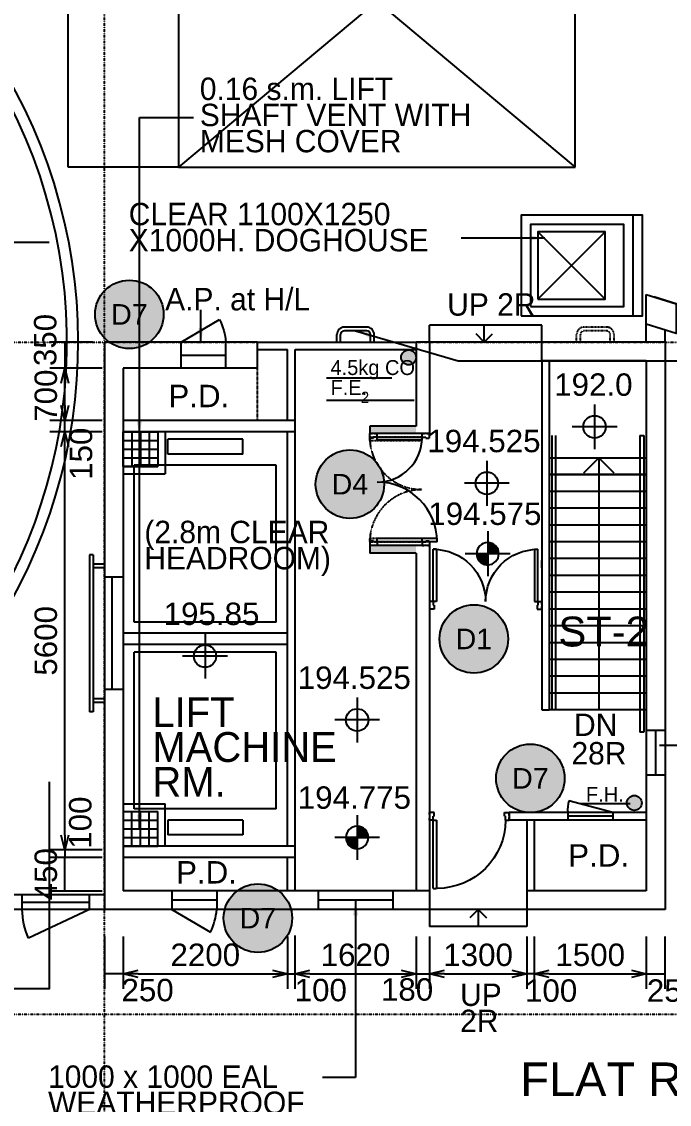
# Model space of a CAD drawing. Header units: millimetres. Extents: x 464 to 50148, y 310 to 56051.
# Drawn here: x 28153 to 36817, y 12713 to 27210 of the extents above; entities that cross this region are included whole.
import ezdxf
from ezdxf.enums import TextEntityAlignment as Align

# ---------------------------------------------------------------- set-up
doc = ezdxf.new("R2010")
doc.units = ezdxf.units.MM
for name, pattern in [('CENTER', [50.8, 31.75, -6.35, 6.35, -6.35]), ('DASHDOT', [1, 0.5, -0.25, 0, -0.25]), ('HIDDEN', [9.525, 6.35, -3.175])]:
    doc.linetypes.add(name, pattern=pattern)
doc.layers.get('0').update_dxf_attribs({"color": 8})
doc.layers.get('Defpoints').update_dxf_attribs({"color": 8})
for name, color, linetype in [('A-032-PLAN LEVELS', 8, 'Continuous'), ('BW-AC-DOGHOUSE', 8, 'Continuous'), ('BW-AC-SO', 8, 'Continuous'), ('COL-10 Rev j', 8, 'Continuous'), ('COL-160 Rev j', 8, 'HIDDEN'), ('DLN020__', 8, 'DASHDOT'), ('DLN030', 8, 'Continuous'), ('DLN032__', 8, 'Continuous'), ('DLN040__', 8, 'Continuous'), ('DLN041__', 8, 'Continuous'), ('DLN052__', 8, 'Continuous'), ('DLN210__', 8, 'Continuous'), ('DLN220__', 8, 'Continuous'), ('DLN240__', 8, 'Continuous'), ('DLN246__', 8, 'Continuous'), ('DLN280__', 8, 'Continuous'), ('DLN314__', 8, 'Continuous'), ('DLN325-1', 8, 'Continuous'), ('DLN325__', 8, 'Continuous'), ('DLN327__', 8, 'CENTER'), ('DLN581__', 8, 'Continuous'), ('DLN661__', 8, 'Continuous'), ('FITDOOR', 8, 'Continuous'), ('FS-10', 8, 'Continuous'), ('LEVEL', 8, 'Continuous'), ('MARK', 8, 'Continuous')]:
    doc.layers.add(name, color=color, linetype=linetype)
doc.layers.add('COL-105 Rev j', color=8, linetype='Continuous', lineweight=35)
doc.styles.add('ROMANS', font='swissl.ttf')
doc.styles.add('SWIS721LT450', font='swissl.ttf')
doc.styles.add('SWIS721LT750', font='swissl.ttf')
doc.dimstyles.new('INTDIM', dxfattribs={"dimscale": 200, "dimtxt": 2.25, "dimasz": 1.5, "dimexe": 1, "dimexo": 0, "dimgap": 1, "dimtad": 1, "dimdec": 0, "dimrnd": 1, "dimzin": 1, "dimdsep": 46, "dimtxsty": 'SWIS721LT450', "dimcen": 1, "dimclrd": 256, "dimclre": 256, "dimclrt": 256, "dimaunit": 1, "dimadec": 3, "dimazin": 0, "dimtfac": 1, "dimtdec": 0, "dimtix": 1, "dimtmove": 2, "dimatfit": 0, "dimfxl": 1, "dimtolj": 1, "dimtzin": 0, "dimarcsym": 0})

# ---------------------------------------------------------------- blocks, each defined once
blk = doc.blocks.new('DIMARR')
for p, q in [((-1, 0.25), (0, 0)), ((-1, 0), (0, 0)), ((0, 0), (-1, -0.25))]:
    blk.add_line(p, q)
blk = doc.blocks.new('DRNO')
at = {"layer": 'MARK'}
blk.add_circle((0, 0), 1, dxfattribs=at)
at = {"layer": 'MARK', "style": 'ROMANS'}
blk.add_attdef('DRNO', text='', height=0.6, dxfattribs=at).set_placement((0, 0), align=Align.MIDDLE)
blk = doc.blocks.new('*D110')
at = {"layer": 'Defpoints', "color": 0, "transparency": 16777216}
for p in [(28731, 16019), (29431, 16019), (29431, 15569)]:
    blk.add_point(p, dxfattribs=at)
at = {"layer": 'DLN030', "lineweight": -2, "transparency": 16777216}
for p, q in [((29231, 16019), (28531, 16019)), ((28731, 15569), (28731, 16019)), ((29231, 15569), (28531, 15569))]:
    blk.add_line(p, q, dxfattribs=at)
at = {"layer": 'DLN030', "transparency": 16777216, "insert": (28477, 15794), "char_height": 300, "attachment_point": 5, "rotation": 90, "style": 'SWIS721LT450'}
blk.add_mtext('\\A1;450', dxfattribs=at)
blk = doc.blocks.new('*D111')
at = {"layer": 'Defpoints', "color": 0, "transparency": 16777216}
for p in [(28731, 21719), (29431, 21719), (29431, 16119)]:
    blk.add_point(p, dxfattribs=at)
at = {"layer": 'DLN030', "lineweight": -2, "transparency": 16777216}
for p, q in [((29231, 21719), (28531, 21719)), ((28731, 16319), (28731, 21519)), ((29231, 16119), (28531, 16119))]:
    blk.add_line(p, q, dxfattribs=at)
at = {"layer": 'DLN030', "lineweight": -2, "transparency": 16777216, "xscale": 200, "yscale": 200, "zscale": 200}
for p, rotation in [((28731, 21719), 90), ((28731, 16119), 270)]:
    blk.add_blockref('DIMARR', p, dxfattribs=dict(at, rotation=rotation))
at = {"layer": 'DLN030', "transparency": 16777216, "insert": (28477, 18919), "char_height": 300, "attachment_point": 5, "rotation": 90, "style": 'SWIS721LT450'}
blk.add_mtext('\\A1;5600', dxfattribs=at)
blk = doc.blocks.new('*D112')
at = {"layer": 'Defpoints', "color": 0, "transparency": 16777216}
for p in [(28731, 21869), (29431, 21869), (29431, 21719)]:
    blk.add_point(p, dxfattribs=at)
at = {"layer": 'DLN030', "lineweight": -2, "transparency": 16777216}
for p, q in [((29231, 21869), (28531, 21869)), ((28731, 21719), (28731, 21869)), ((29231, 21719), (28531, 21719))]:
    blk.add_line(p, q, dxfattribs=at)
at = {"layer": 'DLN030', "transparency": 16777216, "insert": (28948, 21424), "char_height": 300, "attachment_point": 5, "rotation": 90, "style": 'SWIS721LT450'}
blk.add_mtext('\\A1;150', dxfattribs=at)
blk = doc.blocks.new('*D113')
at = {"layer": 'Defpoints', "color": 0, "transparency": 16777216}
for p in [(28731, 22569), (29431, 22569), (29431, 21869)]:
    blk.add_point(p, dxfattribs=at)
at = {"layer": 'DLN030', "lineweight": -2, "transparency": 16777216}
for p, q in [((29231, 22569), (28531, 22569)), ((28731, 22069), (28731, 22369)), ((29231, 21869), (28531, 21869))]:
    blk.add_line(p, q, dxfattribs=at)
at = {"layer": 'DLN030', "lineweight": -2, "transparency": 16777216, "xscale": 200, "yscale": 200, "zscale": 200}
for p, rotation in [((28731, 22569), 90), ((28731, 21869), 270)]:
    blk.add_blockref('DIMARR', p, dxfattribs=dict(at, rotation=rotation))
at = {"layer": 'DLN030', "transparency": 16777216, "insert": (28477, 22202), "char_height": 300, "attachment_point": 5, "rotation": 90, "style": 'SWIS721LT450'}
blk.add_mtext('\\A1;700', dxfattribs=at)
blk = doc.blocks.new('*D116')
at = {"layer": 'Defpoints', "color": 0, "transparency": 16777216}
for p in [(29509, 15159), (31709, 15159), (31709, 14459)]:
    blk.add_point(p, dxfattribs=at)
at = {"layer": 'DLN030', "lineweight": -2, "transparency": 16777216}
for p, q in [((29509, 14959), (29509, 14259)), ((31709, 14959), (31709, 14259)), ((29709, 14459), (31509, 14459))]:
    blk.add_line(p, q, dxfattribs=at)
at = {"layer": 'DLN030', "lineweight": -2, "transparency": 16777216, "xscale": 200, "yscale": 200, "zscale": 200, "rotation": 180}
blk.add_blockref('DIMARR', (29509, 14459), dxfattribs=at)
at = {"layer": 'DLN030', "lineweight": -2, "transparency": 16777216, "xscale": 200, "yscale": 200, "zscale": 200}
blk.add_blockref('DIMARR', (31709, 14459), dxfattribs=at)
at = {"layer": 'DLN030', "transparency": 16777216, "insert": (30609, 14713), "char_height": 300, "attachment_point": 5, "style": 'SWIS721LT450'}
blk.add_mtext('\\A1;2200', dxfattribs=at)
blk = doc.blocks.new('*D117')
at = {"layer": 'Defpoints', "color": 0, "transparency": 16777216}
for p in [(31709, 15159), (31809, 15173), (31809, 14459)]:
    blk.add_point(p, dxfattribs=at)
at = {"layer": 'DLN030', "lineweight": -2, "transparency": 16777216}
for p, q in [((31709, 14959), (31709, 14259)), ((31809, 14973), (31809, 14259)), ((31709, 14459), (31809, 14459))]:
    blk.add_line(p, q, dxfattribs=at)
at = {"layer": 'DLN030', "transparency": 16777216, "insert": (32154, 14241), "char_height": 300, "attachment_point": 5, "style": 'SWIS721LT450'}
blk.add_mtext('\\A1;100', dxfattribs=at)
blk = doc.blocks.new('*D118')
at = {"layer": 'Defpoints', "color": 0, "transparency": 16777216}
for p in [(31809, 15159), (33429, 15159), (33429, 14459)]:
    blk.add_point(p, dxfattribs=at)
at = {"layer": 'DLN030', "lineweight": -2, "transparency": 16777216}
for p, q in [((31809, 14959), (31809, 14259)), ((33429, 14959), (33429, 14259)), ((32009, 14459), (33229, 14459))]:
    blk.add_line(p, q, dxfattribs=at)
at = {"layer": 'DLN030', "lineweight": -2, "transparency": 16777216, "xscale": 200, "yscale": 200, "zscale": 200, "rotation": 180}
blk.add_blockref('DIMARR', (31809, 14459), dxfattribs=at)
at = {"layer": 'DLN030', "lineweight": -2, "transparency": 16777216, "xscale": 200, "yscale": 200, "zscale": 200}
blk.add_blockref('DIMARR', (33429, 14459), dxfattribs=at)
at = {"layer": 'DLN030', "transparency": 16777216, "insert": (32619, 14713), "char_height": 300, "attachment_point": 5, "style": 'SWIS721LT450'}
blk.add_mtext('\\A1;1620', dxfattribs=at)
blk = doc.blocks.new('*D119')
at = {"layer": 'Defpoints', "color": 0, "transparency": 16777216}
for p in [(33429, 15159), (33609, 15159), (33609, 14459)]:
    blk.add_point(p, dxfattribs=at)
at = {"layer": 'DLN030', "lineweight": -2, "transparency": 16777216}
for p, q in [((33429, 14959), (33429, 14259)), ((33609, 14959), (33609, 14259)), ((33429, 14459), (33609, 14459))]:
    blk.add_line(p, q, dxfattribs=at)
at = {"layer": 'DLN030', "transparency": 16777216, "insert": (33309, 14249), "char_height": 300, "attachment_point": 5, "style": 'SWIS721LT450'}
blk.add_mtext('\\A1;180', dxfattribs=at)
blk = doc.blocks.new('*D120')
at = {"layer": 'Defpoints', "color": 0, "transparency": 16777216}
for p in [(35009, 15159), (36509, 15159), (36509, 14459)]:
    blk.add_point(p, dxfattribs=at)
at = {"layer": 'DLN030', "lineweight": -2, "transparency": 16777216}
for p, q in [((35009, 14959), (35009, 14259)), ((36509, 14959), (36509, 14259)), ((35209, 14459), (36309, 14459))]:
    blk.add_line(p, q, dxfattribs=at)
at = {"layer": 'DLN030', "lineweight": -2, "transparency": 16777216, "xscale": 200, "yscale": 200, "zscale": 200, "rotation": 180}
blk.add_blockref('DIMARR', (35009, 14459), dxfattribs=at)
at = {"layer": 'DLN030', "lineweight": -2, "transparency": 16777216, "xscale": 200, "yscale": 200, "zscale": 200}
blk.add_blockref('DIMARR', (36509, 14459), dxfattribs=at)
at = {"layer": 'DLN030', "transparency": 16777216, "insert": (35759, 14713), "char_height": 300, "attachment_point": 5, "style": 'SWIS721LT450'}
blk.add_mtext('\\A1;1500', dxfattribs=at)
blk = doc.blocks.new('*D121')
at = {"layer": 'Defpoints', "color": 0, "transparency": 16777216}
for p in [(36509, 15159), (36759, 15159), (36759, 14459)]:
    blk.add_point(p, dxfattribs=at)
at = {"layer": 'DLN030', "lineweight": -2, "transparency": 16777216}
for p, q in [((36509, 14959), (36509, 14259)), ((36759, 14959), (36759, 14259)), ((36509, 14459), (36759, 14459))]:
    blk.add_line(p, q, dxfattribs=at)
at = {"layer": 'DLN030', "transparency": 16777216, "insert": (36866, 14234), "char_height": 300, "attachment_point": 5, "style": 'SWIS721LT450'}
blk.add_mtext('\\A1;250', dxfattribs=at)
blk = doc.blocks.new('*D122')
at = {"layer": 'Defpoints', "color": 0, "transparency": 16777216}
for p in [(29259, 15159), (29509, 15159), (29259, 14459)]:
    blk.add_point(p, dxfattribs=at)
at = {"layer": 'DLN030', "lineweight": -2, "transparency": 16777216}
for p, q in [((29259, 14959), (29259, 14259)), ((29509, 14959), (29509, 14259)), ((29509, 14459), (29259, 14459))]:
    blk.add_line(p, q, dxfattribs=at)
at = {"layer": 'DLN030', "transparency": 16777216, "insert": (29837, 14241), "char_height": 300, "attachment_point": 5, "style": 'SWIS721LT450'}
blk.add_mtext('\\A1;250', dxfattribs=at)
blk = doc.blocks.new('*D123')
at = {"layer": 'Defpoints', "color": 0, "transparency": 16777216}
for p in [(29431, 16119), (28731, 16019), (29431, 16019)]:
    blk.add_point(p, dxfattribs=at)
at = {"layer": 'DLN030', "lineweight": -2, "transparency": 16777216}
for p, q in [((29231, 16119), (28531, 16119)), ((28731, 16119), (28731, 16019)), ((29231, 16019), (28531, 16019))]:
    blk.add_line(p, q, dxfattribs=at)
at = {"layer": 'DLN030', "transparency": 16777216, "insert": (28938, 16485), "char_height": 300, "attachment_point": 5, "rotation": 90, "style": 'SWIS721LT450'}
blk.add_mtext('\\A1;100', dxfattribs=at)
blk = doc.blocks.new('*D150')
at = {"layer": 'Defpoints', "color": 0, "transparency": 16777216}
for p in [(29304, 22919), (28731, 22569), (29304, 22569)]:
    blk.add_point(p, dxfattribs=at)
at = {"layer": 'DLN030', "lineweight": -2, "transparency": 16777216}
for p, q in [((29104, 22919), (28531, 22919)), ((28731, 22919), (28731, 22569)), ((29104, 22569), (28531, 22569))]:
    blk.add_line(p, q, dxfattribs=at)
at = {"layer": 'DLN030', "transparency": 16777216, "insert": (28469, 22947), "char_height": 300, "attachment_point": 5, "rotation": 90, "style": 'SWIS721LT450'}
blk.add_mtext('\\A1;350', dxfattribs=at)
blk = doc.blocks.new('ELEX')
at = {"layer": 'DLN032__'}
for p, q in [((0, 0.5), (0, -0.5)), ((0.5, 0), (-0.5, 0))]:
    blk.add_line(p, q, dxfattribs=at)
blk.add_circle((0, 0), 0.25, dxfattribs=at)
at = {"layer": 'DLN032__', "style": 'ROMANS'}
blk.add_attdef('ELEX', (0.257, 0.354), '', height=0.5, dxfattribs=at)
blk = doc.blocks.new('*X21')
for p, q in [((45956, 42700), (46156, 42700)), ((45956, 42694), (46156, 42694)), ((45957, 42688), (46156, 42688)), ((45957, 42681), (46156, 42681)), ((45958, 42675), (46156, 42675)), ((45959, 42669), (46156, 42669)), ((45960, 42662), (46156, 42662)), ((45962, 42656), (46156, 42656)), ((45964, 42650), (46156, 42650)), ((45965, 42644), (46156, 42644)), ((45968, 42638), (46156, 42638)), ((45970, 42631), (46156, 42631)), ((45973, 42625), (46156, 42625)), ((45975, 42619), (46156, 42619)), ((45978, 42612), (46156, 42612)), ((45982, 42606), (46156, 42606)), ((45986, 42600), (46156, 42600)), ((45990, 42594), (46156, 42594)), ((45994, 42588), (46156, 42588)), ((45999, 42581), (46156, 42581)), ((46004, 42575), (46156, 42575)), ((46009, 42569), (46156, 42569)), ((46015, 42562), (46156, 42562)), ((46022, 42556), (46156, 42556)), ((46029, 42550), (46156, 42550)), ((46037, 42544), (46156, 42544)), ((46047, 42538), (46156, 42538)), ((46057, 42531), (46156, 42531)), ((46069, 42525), (46156, 42525)), ((46083, 42519), (46156, 42519)), ((46102, 42512), (46156, 42512)), ((46133, 42506), (46156, 42506))]:
    blk.add_line(p, q)
blk = doc.blocks.new('*X20')
for p, q in [((46156, 42900), (46200, 42900)), ((46156, 42894), (46222, 42894)), ((46156, 42888), (46238, 42888)), ((46156, 42881), (46250, 42881)), ((46156, 42875), (46261, 42875)), ((46156, 42869), (46271, 42869)), ((46156, 42862), (46279, 42862)), ((46156, 42856), (46287, 42856)), ((46156, 42850), (46294, 42850)), ((46156, 42844), (46300, 42844)), ((46156, 42838), (46306, 42838)), ((46156, 42831), (46311, 42831)), ((46156, 42825), (46316, 42825)), ((46156, 42819), (46320, 42819)), ((46156, 42812), (46324, 42812)), ((46156, 42806), (46328, 42806)), ((46156, 42800), (46332, 42800)), ((46156, 42794), (46335, 42794)), ((46156, 42788), (46338, 42788)), ((46156, 42781), (46341, 42781)), ((46156, 42775), (46343, 42775)), ((46156, 42769), (46345, 42769)), ((46156, 42762), (46347, 42762)), ((46156, 42756), (46349, 42756)), ((46156, 42750), (46351, 42750)), ((46156, 42744), (46352, 42744)), ((46156, 42738), (46353, 42738)), ((46156, 42731), (46354, 42731)), ((46156, 42725), (46355, 42725)), ((46156, 42719), (46355, 42719)), ((46156, 42712), (46356, 42712)), ((46156, 42706), (46356, 42706))]:
    blk.add_line(p, q)
blk = doc.blocks.new('ELFIN')
at = {"layer": 'DLN032__'}
for p, q in [((0, 0.5), (0, 0)), ((0, 0), (-0.5, 0)), ((0, 0), (0, -0.5)), ((0.5, 0), (0, 0))]:
    blk.add_line(p, q, dxfattribs=at)
for start, end in [(90, 180), (0, 90), (180, 270), (270, 0)]:
    blk.add_arc((0, 0), 0.25, start, end, dxfattribs=at)
at = {"layer": 'DLN032__', "xscale": 0.001250000001164153, "yscale": 0.001250000001164153, "zscale": 0.001250000001164153}
for name in ['*X20', '*X21']:
    blk.add_blockref(name, (-57.695, -53.381), dxfattribs=at)
at = {"layer": 'DLN032__', "style": 'ROMANS'}
blk.add_attdef('ELFIN', (0.254, 0.347), '', height=0.5, dxfattribs=at)
blk = doc.blocks.new('DR1CL2')
at = {"layer": 'FITDOOR'}
for p, q in [((50, 0), (0, 0)), ((0, 0), (0, -25)), ((50, 0), (50, -50)), ((12, -25), (0, -25)), ((0, -75), (0, -100)), ((12, -75), (0, -75)), ((62.5, -100), (0, -100)), ((62.5, -50), (50, -50)), ((62.5, -50), (62.5, -100))]:
    blk.add_line(p, q, dxfattribs=at)
blk = doc.blocks.new('DR1CD')
at = {"layer": 'FITDOOR'}
for p, q in [((0, 1), (45, 1)), ((0, 1), (0, 0)), ((45, 0), (45, 1)), ((0, 0), (45, 0))]:
    blk.add_line(p, q, dxfattribs=at)
blk = doc.blocks.new('DR1AD')
at = {"layer": 'FITDOOR'}
for p, q in [((-45, 1), (0, 1)), ((-45, 1), (-45, 0)), ((0, 0), (0, 1)), ((-45, 0), (0, 0))]:
    blk.add_line(p, q, dxfattribs=at)
blk = doc.blocks.new('DR1CR2')
at = {"layer": 'FITDOOR'}
for p, q in [((-50, 0), (-50, -50)), ((-50, 0), (0, 0)), ((0, 0), (0, -25)), ((-62.5, -50), (-50, -50)), ((-62.5, -50), (-62.5, -100)), ((-62.5, -100), (0, -100)), ((-12, -25), (0, -25)), ((-12, -75), (0, -75)), ((0, -75), (0, -100))]:
    blk.add_line(p, q, dxfattribs=at)
blk = doc.blocks.new('DR2M')
at = {"layer": 'FITDOOR'}
for centre, start, end in [((0, 0), 0, 90), ((1, 0), 90, 180)]:
    blk.add_arc(centre, 0.5, start, end, dxfattribs=at)
blk = doc.blocks.new('DR1CM')
at = {"layer": 'FITDOOR'}
blk.add_arc((0, 0), 1, 0, 90, dxfattribs=at)
blk = doc.blocks.new('*D172')
at = {"layer": 'Defpoints', "color": 0, "transparency": 16777216}
for p in [(34909, 15159), (35009, 15159), (34909, 14459)]:
    blk.add_point(p, dxfattribs=at)
at = {"layer": 'DLN030', "lineweight": -2, "transparency": 16777216}
for p, q in [((34909, 14959), (34909, 14259)), ((35009, 14959), (35009, 14259)), ((35009, 14459), (34909, 14459))]:
    blk.add_line(p, q, dxfattribs=at)
at = {"layer": 'DLN030', "transparency": 16777216, "insert": (35236, 14234), "char_height": 300, "attachment_point": 5, "style": 'SWIS721LT450'}
blk.add_mtext('\\A1;100', dxfattribs=at)
blk = doc.blocks.new('*D173')
at = {"layer": 'Defpoints', "color": 0, "transparency": 16777216}
for p in [(33609, 15159), (34909, 15159), (34909, 14459)]:
    blk.add_point(p, dxfattribs=at)
at = {"layer": 'DLN030', "lineweight": -2, "transparency": 16777216}
for p, q in [((33609, 14959), (33609, 14259)), ((34909, 14959), (34909, 14259)), ((33809, 14459), (34709, 14459))]:
    blk.add_line(p, q, dxfattribs=at)
at = {"layer": 'DLN030', "lineweight": -2, "transparency": 16777216, "xscale": 200, "yscale": 200, "zscale": 200, "rotation": 180}
blk.add_blockref('DIMARR', (33609, 14459), dxfattribs=at)
at = {"layer": 'DLN030', "lineweight": -2, "transparency": 16777216, "xscale": 200, "yscale": 200, "zscale": 200}
blk.add_blockref('DIMARR', (34909, 14459), dxfattribs=at)
at = {"layer": 'DLN030', "transparency": 16777216, "insert": (34259, 14713), "char_height": 300, "attachment_point": 5, "style": 'SWIS721LT450'}
blk.add_mtext('\\A1;1300', dxfattribs=at)
blk = doc.blocks.new('A$C1C675FFA')
at = {"layer": 'BW-AC-DOGHOUSE'}
for points in [[(13075, 350), (14575, 350), (14575, 1700), (13075, 1700)], [(13075, 350), (14700, 350), (14700, 1700), (13075, 1700)], [(13200, 475), (14450, 475), (14450, 1575), (13200, 1575)]]:
    blk.add_lwpolyline(points, close=True, dxfattribs=at)
at = {"layer": 'BW-AC-SO', "ltscale": 0.5}
for p, q in [((13300, 575), (14200, 1475)), ((14200, 575), (13300, 1475))]:
    blk.add_line(p, q, dxfattribs=at)
blk.add_lwpolyline([(13300, 575), (14200, 575), (14200, 1475), (13300, 1475)], close=True, dxfattribs=at)

msp = doc.modelspace()

# ---------------------------------------------------------------- hatches: boundary and pattern name
at = {"layer": 'COL-105 Rev j'}
h = msp.add_hatch(color=256, dxfattribs=at)
h.dxf.hatch_style = 1
h.paths.add_polyline_path([(32809.5, 21794.5), (33429.5, 21794.5), (33429.5, 21694.5), (32809.5, 21694.5)])
h = msp.add_hatch(color=256, dxfattribs=at)
h.dxf.hatch_style = 1
h.paths.add_polyline_path([(32809.5, 20194.5), (33429.5, 20194.5), (33429.5, 20094.5), (32809.5, 20094.5)])
at = {"layer": 'FS-10'}
h = msp.add_hatch(color=256, dxfattribs=at)
edge = h.paths.add_edge_path()
edge.add_arc((29593.2, 23290), 458.3, 0, 360)
h = msp.add_hatch(color=256, dxfattribs=at)
edge = h.paths.add_edge_path()
edge.add_arc((33329.5, 22714.2), 100, 0, 360)
h = msp.add_hatch(color=256, dxfattribs=at)
edge = h.paths.add_edge_path()
edge.add_arc((32544, 21016.5), 458.3, 0, 360)
h = msp.add_hatch(color=256, dxfattribs=at)
edge = h.paths.add_edge_path()
edge.add_arc((34202.2, 18944.7), 458.3, 0, 360)
h = msp.add_hatch(color=256, dxfattribs=at)
edge = h.paths.add_edge_path()
edge.add_arc((34958.7, 17077.8), 458.3, 0, 360)
h = msp.add_hatch(color=256, dxfattribs=at)
edge = h.paths.add_edge_path()
edge.add_arc((36348.5, 16748.4), 100, 0, 360)
h = msp.add_hatch(color=256, dxfattribs=at)
edge = h.paths.add_edge_path()
edge.add_arc((31312.9, 15205.8), 458.3, 0, 360)

# ---------------------------------------------------------------- linework, layer by layer
at = {"layer": 'COL-10 Rev j'}
for p, q in [((28773, 25259.5), (28773, 31669.5)), ((30249.5, 25259.5), (28773, 25259.5))]:
    msp.add_line(p, q, dxfattribs=at)
at = {"layer": 'COL-160 Rev j', "ltscale": 0.01}
for p, q in [((35977.5, 23119.5), (35677.5, 23119.5)), ((35977.5, 23069.5), (35677.5, 23069.5)), ((35577.5, 22919.5), (35577.5, 23019.5)), ((35627.5, 22919.5), (35627.5, 23019.5)), ((36027.5, 22919.5), (36027.5, 23019.5)), ((36077.5, 22919.5), (36077.5, 23019.5)), ((33509.5, 21644.5), (32809.5, 21644.5)), ((33509.5, 21599.5), (33509.5, 21644.5)), ((32809.5, 21599.5), (33509.5, 21599.5)), ((32809.5, 20244.5), (32809.5, 20289.5)), ((33509.5, 20289.5), (32809.5, 20289.5)), ((32809.5, 20244.5), (33509.5, 20244.5)), ((33509.5, 20244.5), (33509.5, 20289.5))]:
    msp.add_line(p, q, dxfattribs=at)
at = {"layer": 'COL-160 Rev j'}
for p, q in [((33509.5, 21644.5), (33509.5, 21694.5)), ((33509.5, 21644.5), (33559.5, 21644.5)), ((33534.5, 21682.5), (33534.5, 21694.5)), ((33559.5, 21632), (33559.5, 21644.5)), ((33559.5, 21632), (33609.5, 21632)), ((33584.5, 21682.5), (33584.5, 21694.5)), ((33609.5, 21632), (33609.5, 21694.5)), ((33509.5, 20244.5), (33509.5, 20194.5)), ((33509.5, 20244.5), (33559.5, 20244.5)), ((33534.5, 20206.5), (33534.5, 20194.5)), ((33559.5, 20257), (33559.5, 20244.5)), ((33559.5, 20257), (33609.5, 20257)), ((33584.5, 20206.5), (33584.5, 20194.5)), ((33609.5, 20257), (33609.5, 20194.5))]:
    msp.add_line(p, q, dxfattribs=at)
at = {"layer": 'COL-160 Rev j', "ltscale": 0.01}
for centre, radius, start, end in [((35677.5, 23019.5), 100, 90, 180), ((35677.5, 23019.5), 50, 90, 180), ((35977.5, 23019.5), 100, 0, 90), ((35977.5, 23019.5), 50, 0, 90), ((33509.5, 21644.5), 700, 180, 270), ((33509.5, 20244.5), 700, 90, 180)]:
    msp.add_arc(centre, radius, start, end, dxfattribs=at)
at = {"layer": 'DLN020__'}
for p, q in [((29259.5, 6669.5), (29259.5, 51919.5)), ((1759.5, 22919.5), (45509.5, 22919.5)), ((1759.5, 13919.5), (45509.5, 13919.5))]:
    msp.add_line(p, q, dxfattribs=at)
at = {"layer": 'DLN052__', "ltscale": 0.01}
msp.add_lwpolyline([(25579.6, 22919.5), (27807.5, 22919.5), (27807.5, 24259.3), (28522.5, 24259.3)], dxfattribs=at)
at = {"layer": 'DLN052__', "ltscale": 0.05}
msp.add_lwpolyline([(28522.5, 17030.9), (28522.5, 14258), (25441.7, 14258), (25441.7, 3724.1)], dxfattribs=at)
at = {"layer": 'DLN210__', "ltscale": 0.03}
for p, q in [((30284.5, 22919.5), (30801.3, 23220.7)), ((28159.5, 15319.5), (28159.5, 15519.5)), ((29059.5, 15319.5), (29059.5, 15519.5)), ((28159.5, 15419.5), (29059.5, 15419.5)), ((29059.5, 15319.5), (28243.8, 14939.1)), ((30163.5, 15319.5), (30680.3, 15018.3))]:
    msp.add_line(p, q, dxfattribs=at)
at = {"layer": 'DLN210__'}
for p, q in [((35109.5, 22669.5), (35109.5, 22919.5)), ((29259.5, 15519.5), (25710.5, 15519.5)), ((29259.5, 15319.5), (25953.6, 15319.5))]:
    msp.add_line(p, q, dxfattribs=at)
at = {"layer": 'DLN210__', "ltscale": 0.03}
for points in [[(30801.3, 23220.7, -0.0801575), (30884.5, 22919.5)], [(28243.8, 14939.1, -0.1003102), (28159.5, 15319.5, -20.4727372)], [(30680.3, 15018.3, 0.0801575), (30763.5, 15319.5)]]:
    msp.add_lwpolyline(points, format="xyb", dxfattribs=at)
at = {"layer": 'DLN220__', "ltscale": 0.05}
msp.add_line((44509.5, 21048.5), (36609.5, 23525), dxfattribs=at)
at = {"layer": 'DLN220__'}
for p, q in [((35109.5, 23144.5), (33609.5, 23144.5)), ((33609.5, 22919.5), (33609.5, 23144.5)), ((34342, 22919.5), (34342, 23144.5)), ((35109.5, 22919.5), (35109.5, 23144.5)), ((36509.5, 22919.5), (36509.5, 23157.7)), ((36759.5, 22919.5), (36759.5, 23079.3)), ((31309.5, 22919.5), (33429.5, 22919.5)), ((33429.5, 22919.5), (33429.5, 21794.5)), ((33609.5, 22919.5), (33429.5, 22919.5)), ((33609.5, 22919.5), (33609.5, 21694.5)), ((35109.5, 22919.5), (33609.5, 22919.5)), ((31309.5, 22819.5), (31709.5, 22819.5)), ((31709.5, 21869.5), (31709.5, 22819.5)), ((31809.5, 21719.5), (31809.5, 22819.5)), ((31809.5, 22819.5), (33429.5, 22819.5)), ((35109.5, 22669.5), (35109.5, 21794.5)), ((35209.5, 22669.5), (35209.5, 17994.5)), ((31809.5, 21869.5), (29509.5, 21869.5)), ((33429.5, 21794.5), (32809.5, 21794.5)), ((32809.5, 21794.5), (32809.5, 21694.5)), ((35109.5, 21794.5), (35109.5, 17994.5)), ((31809.5, 21719.5), (29509.5, 21719.5)), ((29509.5, 21603.2), (29974.5, 21603.2)), ((29625.7, 21719.5), (29625.7, 21254.5)), ((29742, 21719.5), (29742, 21254.5)), ((29858.2, 21719.5), (29858.2, 21254.5)), ((33609.5, 21694.5), (32809.5, 21694.5)), ((33609.5, 21694.5), (33429.5, 21694.5)), ((29509.5, 21487), (29974.5, 21487)), ((29509.5, 21370.7), (29974.5, 21370.7)), ((33429.5, 20194.5), (32809.5, 20194.5)), ((32809.5, 20194.5), (32809.5, 20094.5)), ((33609.5, 20194.5), (33429.5, 20194.5)), ((33609.5, 20194.5), (33609.5, 15569.5)), ((33429.5, 20094.5), (32809.5, 20094.5)), ((33429.5, 20094.5), (33429.5, 15569.5)), ((35109.5, 19894.5), (35109.5, 19994.5)), ((35109.5, 17994.5), (35209.5, 17994.5)), ((29625.7, 16169.5), (29625.7, 16634.5)), ((29742, 16169.5), (29742, 16634.5)), ((29858.2, 16169.5), (29858.2, 16634.5)), ((36509.5, 16619.5), (34674.5, 16619.5)), ((34674.5, 16619.5), (34674.5, 16519.5)), ((29509.5, 16518.2), (29974.5, 16518.2)), ((29509.5, 16402), (29974.5, 16402)), ((36509.5, 16519.5), (34674.5, 16519.5)), ((34909.5, 16519.5), (34909.5, 15569.5)), ((35009.5, 16519.5), (35009.5, 15569.5)), ((29509.5, 16285.7), (29974.5, 16285.7)), ((31809.5, 16169.5), (29509.5, 16169.5)), ((31809.5, 15569.5), (31809.5, 16169.5)), ((31809.5, 16019.5), (29509.5, 16019.5)), ((31709.5, 15569.5), (31709.5, 16019.5)), ((34909.5, 15319.5), (33609.5, 15319.5)), ((33609.5, 15319.5), (33609.5, 15094.5)), ((34259.5, 15319.5), (34259.5, 15094.5)), ((34909.5, 15319.5), (34909.5, 15094.5)), ((34909.5, 15094.5), (33609.5, 15094.5))]:
    msp.add_line(p, q, dxfattribs=at)
at = {"layer": 'DLN220__', "ltscale": 0.03}
for p, q in [((29974.5, 21719.5), (29974.5, 21254.5)), ((30074.5, 21719.5), (30074.5, 21154.5)), ((31709.5, 16169.5), (31709.5, 21719.5)), ((31809.5, 16169.5), (31809.5, 21719.5)), ((29509.5, 21254.5), (29974.5, 21254.5)), ((29509.5, 21154.5), (30074.5, 21154.5)), ((31709.5, 19019.5), (29509.5, 19019.5)), ((31709.5, 18869.5), (29509.5, 18869.5)), ((29509.5, 16734.5), (30074.5, 16734.5)), ((30074.5, 16169.5), (30074.5, 16734.5)), ((29509.5, 16634.5), (29974.5, 16634.5)), ((29974.5, 16169.5), (29974.5, 16634.5))]:
    msp.add_line(p, q, dxfattribs=at)
at = {"layer": 'DLN220__'}
msp.add_lwpolyline([(29974.5, 21254.5), (29509.5, 21254.5), (29509.5, 21719.5), (29974.5, 21719.5)], close=True, dxfattribs=at)
msp.add_lwpolyline([(29509.5, 16169.5), (29974.5, 16169.5)], dxfattribs=at)
at = {"layer": 'DLN240__'}
for p, q in [((34342, 22919.5), (34231.7, 23029.7)), ((34342, 22919.5), (34452.2, 23029.7)), ((35244.5, 21669.5), (35244.5, 17994.5)), ((35294.5, 21669.5), (35294.5, 17994.5)), ((36424.5, 21669.5), (36424.5, 17694.5)), ((36424.5, 21669.5), (36474.5, 21669.5)), ((36474.5, 21669.5), (36474.5, 17694.5)), ((35209.5, 21369.5), (36509.5, 21369.5)), ((35874.5, 21369.5), (35874.5, 17994.5)), ((36509.5, 21144.5), (35209.5, 21144.5)), ((35209.5, 21144.5), (36509.5, 21144.5)), ((36509.5, 20919.5), (35209.5, 20919.5)), ((36509.5, 20694.5), (35209.5, 20694.5)), ((36509.5, 20469.5), (35209.5, 20469.5)), ((36509.5, 20244.5), (35209.5, 20244.5)), ((36509.5, 20019.5), (35209.5, 20019.5)), ((36509.5, 19794.5), (35209.5, 19794.5)), ((36509.5, 19569.5), (35209.5, 19569.5)), ((36509.5, 19344.5), (35209.5, 19344.5)), ((36509.5, 19119.5), (35209.5, 19119.5)), ((36509.5, 18894.5), (35209.5, 18894.5)), ((36509.5, 18669.5), (35209.5, 18669.5)), ((36509.5, 18444.5), (35209.5, 18444.5)), ((36509.5, 18219.5), (35209.5, 18219.5)), ((36509.5, 17994.5), (35209.5, 17994.5)), ((36474.5, 17694.5), (36424.5, 17694.5)), ((34259.5, 15319.5), (34149.2, 15209.3)), ((34259.5, 15319.5), (34369.7, 15209.3))]:
    msp.add_line(p, q, dxfattribs=at)
msp.add_lwpolyline([(35674.5, 21169.5), (35874.5, 21369.5), (36074.5, 21169.5)], dxfattribs=at)
at = {"layer": 'DLN246__'}
for p, q in [((32769.5, 23119.5), (32469.5, 23119.5)), ((32769.5, 23069.5), (32469.5, 23069.5)), ((32369.5, 22919.5), (32369.5, 23019.5)), ((32419.5, 22919.5), (32419.5, 23019.5)), ((32819.5, 22919.5), (32819.5, 23019.5)), ((32869.5, 22919.5), (32869.5, 23019.5))]:
    msp.add_line(p, q, dxfattribs=at)
for centre, radius, start, end in [((32469.5, 23019.5), 100, 90, 180), ((32469.5, 23019.5), 50, 90, 180), ((32769.5, 23019.5), 100, 0, 90), ((32769.5, 23019.5), 50, 0, 90)]:
    msp.add_arc(centre, radius, start, end, dxfattribs=at)
at = {"layer": 'DLN280__'}
for p, q in [((30249.5, 29709.5), (35559.5, 25259.5)), ((35559.5, 29709.5), (30249.5, 25259.5)), ((31309.5, 22919.5), (29259.5, 22919.5)), ((29259.5, 22919.5), (29259.5, 19769.5)), ((31309.5, 22569.5), (31309.5, 22919.5)), ((36759.5, 22919.5), (35109.5, 22919.5)), ((36759.5, 22919.5), (36759.5, 17719.5)), ((36509.5, 22669.5), (35109.5, 22669.5)), ((36509.5, 22669.5), (36509.5, 17719.5)), ((31309.5, 22569.5), (29509.5, 22569.5)), ((29509.5, 22569.5), (29509.5, 19769.5)), ((29509.5, 19769.5), (29259.5, 19769.5)), ((29509.5, 18269.5), (29259.5, 18269.5)), ((29259.5, 18269.5), (29259.5, 15319.5)), ((29509.5, 18269.5), (29509.5, 15569.5)), ((36759.5, 17719.5), (36509.5, 17719.5)), ((36759.5, 17119.5), (36509.5, 17119.5)), ((36509.5, 17119.5), (36509.5, 15569.5)), ((36759.5, 17119.5), (36759.5, 15319.5)), ((32119.5, 15569.5), (29509.5, 15569.5)), ((32119.5, 15569.5), (32119.5, 15319.5)), ((33119.5, 15569.5), (33119.5, 15319.5)), ((33609.5, 15569.5), (33119.5, 15569.5)), ((33609.5, 15569.5), (33609.5, 15319.5)), ((36509.5, 15569.5), (34909.5, 15569.5)), ((34909.5, 15569.5), (34909.5, 15319.5)), ((32119.5, 15319.5), (29259.5, 15319.5)), ((33609.5, 15319.5), (33119.5, 15319.5)), ((36759.5, 15319.5), (34909.5, 15319.5))]:
    msp.add_line(p, q, dxfattribs=at)
for points in [[(35559.5, 25259.5), (35559.5, 29709.5), (30249.5, 29709.5), (30249.5, 25259.5)], [(36509.5, 23557.7), (36909.5, 23432.2), (36909.5, 23032.2), (36509.5, 23157.7)]]:
    msp.add_lwpolyline(points, close=True, dxfattribs=at)
at = {"layer": 'DLN280__', "ltscale": 0.05}
for radius, start, end in [(7150, 237.89527, 80.54136), (7000, 235.1501, 80.33675)]:
    msp.add_arc((21759.5, 22919.5), radius, start, end, dxfattribs=at)
at = {"layer": 'DLN314__'}
for p, q in [((29059.5, 20069.5), (29059.5, 17969.5)), ((29109.5, 20069.5), (29059.5, 20069.5)), ((29109.5, 20069.5), (29109.5, 17969.5)), ((29259.5, 19944.5), (29109.5, 19944.5)), ((29259.5, 19894.5), (29109.5, 19894.5)), ((29259.5, 19769.5), (29259.5, 18269.5)), ((29509.5, 19769.5), (29509.5, 18269.5)), ((29259.5, 18144.5), (29109.5, 18144.5)), ((29259.5, 18094.5), (29109.5, 18094.5)), ((29109.5, 17969.5), (29059.5, 17969.5))]:
    msp.add_line(p, q, dxfattribs=at)
at = {"layer": 'DLN314__', "ltscale": 0.03}
for p, q in [((29359.5, 19769.5), (29359.5, 18269.5)), ((36509.5, 17719.5), (36509.5, 17119.5)), ((36634.5, 17719.5), (36634.5, 17119.5)), ((36759.5, 17719.5), (36759.5, 17119.5)), ((33119.5, 15569.5), (32119.5, 15569.5)), ((33119.5, 15444.5), (32119.5, 15444.5)), ((33119.5, 15319.5), (32119.5, 15319.5))]:
    msp.add_line(p, q, dxfattribs=at)
at = {"layer": 'DLN325__', "ltscale": 0.3}
for p, q in [((30284.5, 22569.5), (30284.5, 22919.5)), ((30884.5, 22569.5), (30884.5, 22919.5)), ((30284.5, 22744.5), (30884.5, 22744.5)), ((36059.5, 16619.5), (35474.6, 16776.2)), ((36059.5, 16569.5), (35459.5, 16569.5)), ((30763.5, 15444.5), (30163.5, 15444.5))]:
    msp.add_line(p, q, dxfattribs=at)
at = {"layer": 'DLN325__', "ltscale": 0.08}
for p, q in [((35459.5, 16619.5), (35459.5, 16519.5)), ((36059.5, 16619.5), (36059.5, 16519.5)), ((30163.5, 15569.5), (30163.5, 15319.5)), ((30763.5, 15569.5), (30763.5, 15319.5))]:
    msp.add_line(p, q, dxfattribs=at)
at = {"layer": 'DLN325__', "ltscale": 0.3}
msp.add_lwpolyline([(35474.6, 16776.2, 0.1065172), (35459.5, 16619.5)], format="xyb", dxfattribs=at)
at = {"layer": 'DLN327__', "ltscale": 0.03}
msp.add_line((31309.5, 21869.5), (31309.5, 22569.5), dxfattribs=at)
at = {"layer": 'DLN581__'}
for centre in [(33329.4, 22714.2), (36348.5, 16748.4)]:
    msp.add_circle(centre, 100, dxfattribs=at)
at = {"layer": 'DLN661__'}
for p, q in [((30109.5, 21419.5), (30109.5, 21619.5)), ((31109.5, 21419.5), (31109.5, 21619.5))]:
    msp.add_line(p, q, dxfattribs=at)
at = {"layer": 'DLN661__', "ltscale": 0.03}
for p, q in [((31109.5, 21619.5), (30109.5, 21619.5)), ((31109.5, 21419.5), (30109.5, 21419.5)), ((31559.5, 21269.5), (29659.5, 21269.5)), ((29659.5, 19169.5), (29659.5, 21269.5)), ((31559.5, 19169.5), (31559.5, 21269.5)), ((31559.5, 19169.5), (29659.5, 19169.5)), ((31559.5, 18769.5), (29659.5, 18769.5)), ((29659.5, 16669.5), (29659.5, 18769.5)), ((31559.5, 16669.5), (31559.5, 18769.5)), ((31559.5, 16669.5), (29659.5, 16669.5)), ((31109.5, 16519.5), (30109.5, 16519.5)), ((30109.5, 16519.5), (30109.5, 16319.5)), ((31109.5, 16519.5), (31109.5, 16319.5)), ((31109.5, 16319.5), (30109.5, 16319.5))]:
    msp.add_line(p, q, dxfattribs=at)
at = {"layer": 'FITDOOR'}
for p, q in [((32809.5, 21599.5), (32809.5, 21644.5)), ((33509.5, 21694.5), (33534.5, 21694.5)), ((33584.5, 21694.5), (33609.5, 21694.5)), ((33509.5, 20194.5), (33534.5, 20194.5)), ((33584.5, 20194.5), (33609.5, 20194.5))]:
    msp.add_line(p, q, dxfattribs=at)
for centre, radius, start, end in [((32909.5, 21644.5), 600, 270, 0), ((32909.5, 20244.5), 800, 0, 90)]:
    msp.add_arc(centre, radius, start, end, dxfattribs=at)
at = {"layer": 'FS-10'}
for p, q in [((32230.2, 22439.5), (33104.5, 22439.5)), ((32230.2, 22143.7), (33405.1, 22143.7)), ((35634.6, 16743), (36293.4, 16743))]:
    msp.add_line(p, q, dxfattribs=at)
for centre, radius in [((29593.2, 23290), 458.3), ((33329.5, 22714.2), 100), ((32544, 21016.5), 458.3), ((34202.2, 18944.7), 458.3), ((34958.7, 17077.8), 458.3), ((36348.5, 16748.4), 100), ((31312.9, 15205.8), 458.3)]:
    msp.add_circle(centre, radius, dxfattribs=at)

# ---------------------------------------------------------------- block references
msp.add_blockref('A$C1C675FFA', (21759.5, 22919.5))
at = {"layer": 'A-032-PLAN LEVELS'}
ref = msp.add_blockref('ELEX', (35817.9, 21783.6), dxfattribs=dict(at, xscale=600, yscale=600, zscale=600))
ref.add_attrib('ELEX', '192.0', (35276.7, 22199.9), dxfattribs={"layer": 'LEVEL', "height": 300, "style": 'ROMANS'})
ref = msp.add_blockref('ELEX', (34376.2, 21028.5), dxfattribs=dict(at, xscale=600, yscale=600, zscale=600))
ref.add_attrib('ELEX', '194.525', (33580, 21444.7), dxfattribs={"layer": 'LEVEL', "height": 300, "style": 'ROMANS'})
ref = msp.add_blockref('ELEX', (30605.4, 18714.3), dxfattribs=dict(at, xscale=600, yscale=600, zscale=600))
ref.add_attrib('ELEX', '195.85', (30051.3, 19130.5), dxfattribs={"layer": 'LEVEL', "height": 300, "style": 'ROMANS'})
ref = msp.add_blockref('ELEX', (32641.1, 17859.2), dxfattribs=dict(at, xscale=600, yscale=600, zscale=600))
ref.add_attrib('ELEX', '194.525', (31844.8, 18275.5), dxfattribs={"layer": 'LEVEL', "height": 300, "style": 'ROMANS'})
at = {"layer": 'COL-160 Rev j', "ltscale": 0.01, "xscale": -1.142857142857143, "yscale": 800, "zscale": 1.142857142857143, "rotation": 270}
msp.add_blockref('DR1CD', (32909.5, 20244.5), dxfattribs=at)
at = {"layer": 'DLN032__'}
ref = msp.add_blockref('ELFIN', (34387, 20086), dxfattribs=dict(at, xscale=600, yscale=600, zscale=600))
ref.add_attrib('ELFIN', '194.575', (33592.1, 20470.8), dxfattribs={"layer": 'LEVEL', "height": 300, "style": 'ROMANS'})
ref = msp.add_blockref('ELFIN', (32641.1, 16285.6), dxfattribs=dict(at, xscale=600, yscale=600, zscale=600))
ref.add_attrib('ELFIN', '194.775', (31846.2, 16670.4), dxfattribs={"layer": 'LEVEL', "height": 300, "style": 'ROMANS'})
at = {"layer": 'DLN325-1'}
for p, xscale, yscale, zscale, values in [((29593.2, 23290), 458.3333333333139, 458.3333333333139, 458.3333333333139, {'DRNO': 'D7'}), ((32544, 21016.5), 458.3333333333285, 458.3333333333285, 458.3333333333285, {'DRNO': 'D4'}), ((34202.2, 18944.7), 458.3333333333285, 458.3333333333285, 458.3333333333285, {'DRNO': 'D1'}), ((34958.7, 17077.8), 458.3333333333139, 458.3333333333139, 458.3333333333139, {'DRNO': 'D7'}), ((31312.9, 15205.8), 458.3333333333139, 458.3333333333139, 458.3333333333139, {'DRNO': 'D7'})]:
    msp.add_blockref('DRNO', p, dxfattribs=dict(at, xscale=xscale, yscale=yscale, zscale=zscale)).add_auto_attribs(values)
at = {"layer": 'DLN325__', "xscale": -1}
for name, p, rotation in [('DR1CR2', (32909.5, 21694.5), 270), ('DR1CL2', (32909.5, 20194.5), 270), ('DR1CL2', (33609.5, 16519.5), 180), ('DR1CR2', (34674.5, 16519.5), 180)]:
    msp.add_blockref(name, p, dxfattribs=dict(at, rotation=rotation))
at = {"layer": 'DLN325__'}
for name, p, xscale, yscale, zscale, rotation in [('DR1AD', (32909.5, 21644.5), -0.8571428571428571, 600, 0.8571428571428571, 270), ('DR1CM', (33709.5, 16519.5), -915, 915, 915, 179.9999999951596)]:
    msp.add_blockref(name, p, dxfattribs=dict(at, xscale=xscale, yscale=yscale, zscale=zscale, rotation=rotation))
at = {"layer": 'DLN325__', "xscale": -1400, "yscale": 1400, "zscale": 1400}
msp.add_blockref('DR2M', (35059.5, 19444.5), dxfattribs=at)
at = {"layer": 'DLN325__', "xscale": -1, "yscale": 700}
msp.add_blockref('DR1AD', (33659.5, 19444.5), dxfattribs=at)
at = {"layer": 'DLN325__', "yscale": 700}
msp.add_blockref('DR1AD', (35059.5, 19444.5), dxfattribs=at)
at = {"layer": 'DLN325__', "xscale": -1}
msp.add_blockref('DR1CR2', (33609.5, 19444.5), dxfattribs=at)
at = {"layer": 'DLN325__'}
msp.add_blockref('DR1CR2', (35109.5, 19444.5), dxfattribs=at)
at = {"layer": 'DLN325__', "xscale": -1, "yscale": 915, "rotation": 180}
msp.add_blockref('DR1CD', (33659.5, 16519.5), dxfattribs=at)

# ---------------------------------------------------------------- texts
at = {"layer": 'DLN040__', "char_height": 300, "attachment_point": 1, "line_spacing_factor": 0.7, "style": 'SWIS721LT750'}
for s, insert, width in [('{\\fUnivers|b0|i0|c0|p34;0.16 s.m. LIFT SHAFT VENT WITH MESH COVER}', (30535.9, 26460.4), 3976.113), ('{\\fUnivers|b0|i0|c0|p34;CLEAR 1100X1250\\PX1000H. DOGHOUSE}', (29584.7, 24783.8), 5472.432), ('{\\fUnivers|b0|i0|c0|p34;(2.8m CLEAR HEADROOM)}', (29793.9, 20526.6), 3114.64), ('{\\fUnivers|b0|i0|c0|p34;UP 2R}', (34017.7, 14330.4), 675.636)]:
    msp.add_mtext(s, dxfattribs=dict(at, insert=insert, width=width))
at = {"layer": 'DLN040__', "char_height": 300, "attachment_point": 1, "style": 'SWIS721LT750'}
for s, insert, width in [('{\\fUnivers|b0|i0|c0|p34;A.P. at H/L}', (30071.8, 23643.9), 3114.64), ('{\\fUnivers|b0|i0|c0|p34;UP 2R}', (33845.1, 23572.7), 1291.911), ('{\\fUnivers|b0|i0|c0|p34;DN}', (35542.4, 17945.1), 2344.012), ('{\\fUnivers|b0|i0|c0|p34;DN}', (35542.4, 17945.1), 2344.012), ('{\\fUnivers|b0|i0|c0|p34;28R}', (35507.7, 17563.6), 2344.012)]:
    msp.add_mtext(s, dxfattribs=dict(at, insert=insert, width=width))
at = {"layer": 'DLN040__', "insert": (28505.2, 13233.5), "char_height": 300, "attachment_point": 1, "line_spacing_factor": 0.7, "style": 'SWIS721LT750'}
msp.add_mtext('{\\fUnivers|b0|i0|c0|p34;1000 x 1000 EAL \\PWEATHERPROOF \\PTYPE ALUMINIUM \\PLOUVRE FOR \\PLIFT MACHINE ROOM}', dxfattribs=at)
at = {"layer": 'DLN041__', "attachment_point": 7, "style": 'SWIS721LT750'}
for s, insert, char_height, width in [('P.D.', (30115.1, 22047.6), 300, 1310.626), ('ST-2', (35333.1, 18837.9), 400, 1747.501), ('P.D.', (35464.6, 15895.6), 300, 1310.626), ('P.D.', (30218.2, 15669.8), 300, 1310.626), ('FLAT ROOF', (34823.3, 12817), 450, 7093.931)]:
    msp.add_mtext(s, dxfattribs=dict(at, insert=insert, char_height=char_height, width=width))
at = {"layer": 'DLN041__', "insert": (29901.6, 16830.7), "char_height": 400, "width": 2381.848, "attachment_point": 7, "line_spacing_factor": 0.7, "style": 'SWIS721LT750'}
msp.add_mtext('{\\fUnivers|b0|i0|c0|p34;LIFT MACHINE RM.}', dxfattribs=at)
at = {"layer": 'DLN581__', "insert": (32284.9, 22211.6), "char_height": 200, "width": 1224.976, "attachment_point": 7, "line_spacing_factor": 0.8, "style": 'SWIS721LT750'}
msp.add_mtext('{\\fUnivers|b0|i0|c0|p34;4.5kg CO  F.E.}', dxfattribs=at)
at = {"layer": 'DLN581__', "attachment_point": 7, "style": 'SWIS721LT750'}
for s, insert, char_height, width in [('{\\fUnivers|b0|i0|c0|p34;2}', (32690.4, 22105.1), 150, 179.706), ('{\\fUnivers|b0|i0|c0|p34;F.H.}', (35701.7, 16763.7), 200, 1224.976)]:
    msp.add_mtext(s, dxfattribs=dict(at, insert=insert, char_height=char_height, width=width))

# ---------------------------------------------------------------- dimensions: what is measured, and where the dimension line sits
at = {"layer": 'DLN030'}
for base, p1, p2, angle, picture, middle in [((28731, 22569.5), (29304.3, 22919.5), (29304.3, 22569.5), 90, '*D150', (28468.6, 22947.3)), ((28731, 22569.5), (29431, 21869.5), (29431, 22569.5), 90, '*D113', (28476.9, 22201.5)), ((28731, 21869.5), (29431, 21719.5), (29431, 21869.5), 90, '*D112', (28947.8, 21423.7)), ((28731, 16019.5), (29431, 16119.5), (29431, 16019.5), 90, '*D123', (28938.1, 16484.7)), ((34909.5, 14458.7), (35009.5, 15158.7), (34909.5, 15158.7), 180, '*D172', (35235.5, 14233.7))]:
    dim = msp.add_linear_dim(base=base, p1=p1, p2=p2, angle=angle, dimstyle='INTDIM', override={"dimscale": 1, "dimtxt": 300, "dimasz": 200, "dimexe": 200, "dimexo": 200, "dimgap": 100, "dimrnd": 0, "dimzin": 0, "dimblk": 'DIMARR', "dimcen": 200, "dimclrt": 256}, dxfattribs=at)
    dim.commit()
    dim.dimension.update_dxf_attribs({"geometry": picture, "text_midpoint": middle, "dimtype": 160})
for base, p1, p2, picture, middle in [((28731, 21719.5), (29431, 16119.5), (29431, 21719.5), '*D111', (28476.9, 18919.5)), ((28731, 16019.5), (29431, 15569.5), (29431, 16019.5), '*D110', (28476.9, 15794.5))]:
    dim = msp.add_linear_dim(base=base, p1=p1, p2=p2, angle=90, dimstyle='INTDIM', override={"dimscale": 1, "dimtxt": 300, "dimasz": 200, "dimexe": 200, "dimexo": 200, "dimgap": 100, "dimrnd": 0, "dimzin": 0, "dimblk": 'DIMARR', "dimcen": 200, "dimclrt": 256}, dxfattribs=at)
    dim.commit()
    dim.dimension.update_dxf_attribs({"geometry": picture, "text_midpoint": middle})
for base, p1, p2, picture, middle in [((29259.5, 14458.7), (29509.5, 15158.7), (29259.5, 15158.7), '*D122', (29837.1, 14241.3)), ((31809.5, 14458.7), (31709.5, 15158.7), (31809.5, 15173), '*D117', (32153.9, 14241.4)), ((33609.5, 14458.7), (33429.5, 15158.7), (33609.5, 15158.7), '*D119', (33308.7, 14249)), ((36759.5, 14458.7), (36509.5, 15158.7), (36759.5, 15158.7), '*D121', (36866, 14233.7))]:
    dim = msp.add_linear_dim(base=base, p1=p1, p2=p2, dimstyle='INTDIM', override={"dimscale": 1, "dimtxt": 300, "dimasz": 200, "dimexe": 200, "dimexo": 200, "dimgap": 100, "dimrnd": 0, "dimzin": 0, "dimblk": 'DIMARR', "dimcen": 200, "dimclrt": 256}, dxfattribs=at)
    dim.commit()
    dim.dimension.update_dxf_attribs({"geometry": picture, "text_midpoint": middle, "dimtype": 160})
for base, p1, p2, picture, middle in [((31709.5, 14458.7), (29509.5, 15158.7), (31709.5, 15158.7), '*D116', (30609.5, 14712.9)), ((33429.5, 14458.7), (31809.5, 15158.7), (33429.5, 15158.7), '*D118', (32619.5, 14712.9)), ((34909.5, 14458.7), (33609.5, 15158.7), (34909.5, 15158.7), '*D173', (34259.5, 14712.9)), ((36509.5, 14458.7), (35009.5, 15158.7), (36509.5, 15158.7), '*D120', (35759.5, 14712.9))]:
    dim = msp.add_linear_dim(base=base, p1=p1, p2=p2, dimstyle='INTDIM', override={"dimscale": 1, "dimtxt": 300, "dimasz": 200, "dimexe": 200, "dimexo": 200, "dimgap": 100, "dimrnd": 0, "dimzin": 0, "dimblk": 'DIMARR', "dimcen": 200, "dimclrt": 256}, dxfattribs=at)
    dim.commit()
    dim.dimension.update_dxf_attribs({"geometry": picture, "text_midpoint": middle})

# ---------------------------------------------------------------- leaders
at = {"layer": 'DLN040__'}
for points, override in [([(29727, 16391.6), (29727, 25926.6)], {"dimscale": 1, "dimtxt": 300, "dimasz": 200, "dimexe": 200, "dimexo": 200, "dimgap": 100, "dimtad": 0, "dimrnd": 0, "dimzin": 0, "dimcen": 200, "dimclrt": 256}), ([(29727, 21656.4), (29727, 25926.6), (30449.5, 25926.6)], {"dimscale": 1, "dimtxt": 300, "dimasz": 200, "dimexe": 200, "dimexo": 200, "dimgap": 100, "dimtad": 0, "dimrnd": 0, "dimzin": 0, "dimcen": 200, "dimclrt": 256}), ([(35153.5, 24312), (34030.7, 24312)], {"dimscale": 1, "dimtxt": 300, "dimasz": 200, "dimexe": 200, "dimexo": 200, "dimgap": 100, "dimtad": 0, "dimrnd": 0, "dimzin": 0, "dimcen": 200, "dimclrt": 256}), ([(30551.1, 22906.4), (30551.1, 23350)], {"dimscale": 1, "dimtxt": 300, "dimasz": 200, "dimexe": 200, "dimexo": 200, "dimgap": 100, "dimtad": 0, "dimrnd": 0, "dimzin": 0, "dimcen": 200, "dimclrt": 256}), ([(32619.5, 23069.5), (33993.9, 22669.5), (37787.7, 22669.5)], {"dimscale": 1, "dimtxt": 300, "dimasz": 200, "dimexe": 200, "dimexo": 200, "dimgap": 100, "dimtad": 0, "dimrnd": 0, "dimzin": 0, "dimcen": 200, "dimclrt": 256}), ([(36684.5, 17521.6), (38451, 17521.6)], {"dimscale": 1, "dimtxt": 300, "dimasz": 50, "dimexe": 200, "dimexo": 200, "dimgap": 100, "dimtad": 0, "dimrnd": 0, "dimzin": 0, "dimcen": 200, "dimclrt": 256}), ([(32619.5, 15444.5), (32619.5, 13073), (32176.4, 13073)], {"dimscale": 1, "dimtxt": 300, "dimasz": 200, "dimexe": 200, "dimexo": 200, "dimgap": 100, "dimtad": 0, "dimrnd": 0, "dimzin": 0, "dimcen": 200, "dimclrt": 256})]:
    msp.add_leader(points, dimstyle='INTDIM', override=override, dxfattribs=at)

doc.saveas('drawing.dxf')
